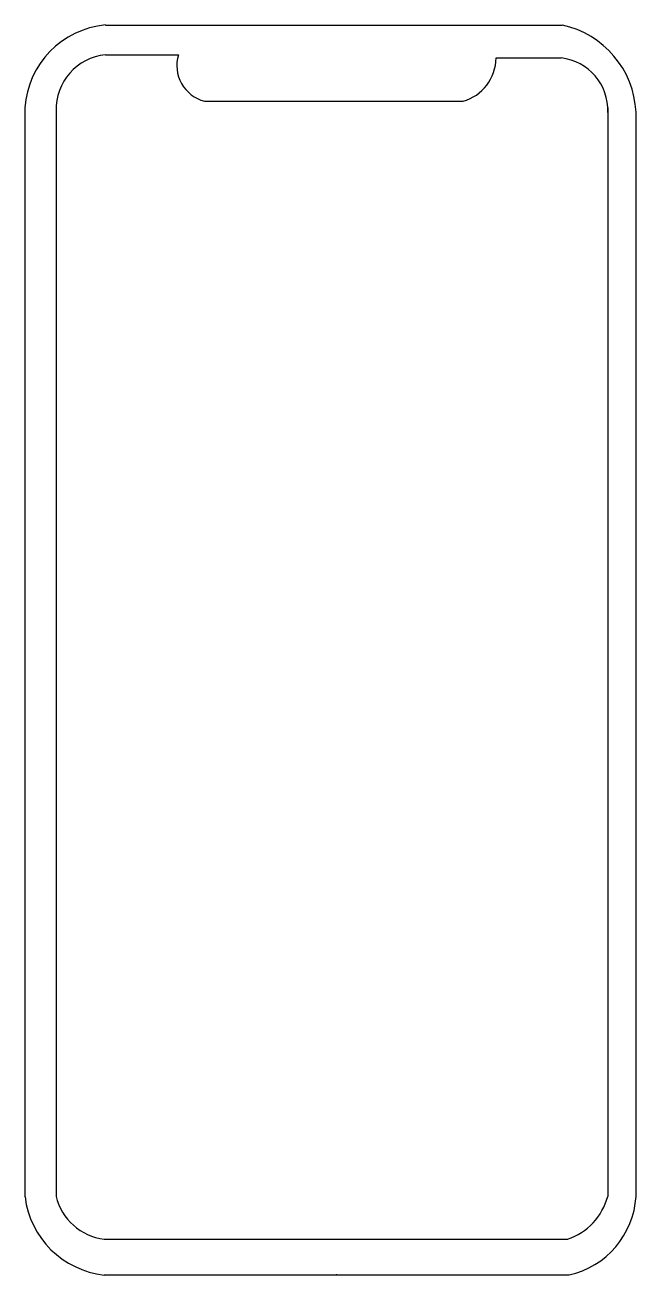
# Model space of a CAD drawing. Header units: millimetres. Extents: x -39 to 37, y 0 to 155.
import ezdxf

# ---------------------------------------------------------------- set-up
doc = ezdxf.new("R2010")
doc.units = ezdxf.units.MM
doc.styles.get("Standard").update_dxf_attribs({"font": 'arial.ttf'})

# ---------------------------------------------------------------- blocks, each defined once
blk = doc.blocks.new('PHONE')
for p, q in [((-28.74, 155.34), (28.07, 155.34)), ((-28.74, 151.65), (-19.67, 151.65)), ((19.83, 151.25), (27.92, 151.25)), ((-38.74, 145.07), (-38.74, 9.71)), ((-34.87, 145.07), (-34.87, 9.77)), ((-16.42, 145.86), (15.73, 145.86)), ((33.72, 145.07), (33.72, 9.77)), ((37.23, 9.77), (37.23, 144.52)), ((-28.91, 4.44), (28.74, 4.44)), ((-28.91, 0), (28.91, 0))]:
    blk.add_line(p, q)
for centre, radius, start, end in [((-27.74, 144.37), 11.02, 95.1903, 176.3679), ((25.58, 143.94), 11.67, 2.8453, 77.6698), ((-28.05, 144.86), 6.82, 95.7698, 181.7132), ((-15.24, 150.33), 4.62, 163.4436, 255.1426), ((14.18, 151.3), 5.65, 285.8817, 359.4927), ((27.21, 144.77), 6.52, 357.4105, 83.697), ((-27.67, 11.08), 11.15, 187.0589, 263.6453), ((-28.03, 11.43), 7.04, 193.6576, 262.8241), ((26.27, 11.74), 7.7, 288.6565, 345.1466), ((26.59, 10.41), 10.66, 282.571, 356.5424)]:
    blk.add_arc(centre, radius, start, end)
at = {"flags": 3}
for tag in ['COLOR', 'PRECIO', 'MARCA', 'REFERENCIA', 'FECHA']:
    blk.add_attdef(tag, (0, 0), '', height=2.5, dxfattribs=at)

msp = doc.modelspace()

# ---------------------------------------------------------------- linework, layer by layer
msp.add_point((0, 0))

# ---------------------------------------------------------------- block references
msp.add_blockref('PHONE', (0, 0))

doc.saveas('drawing.dxf')
